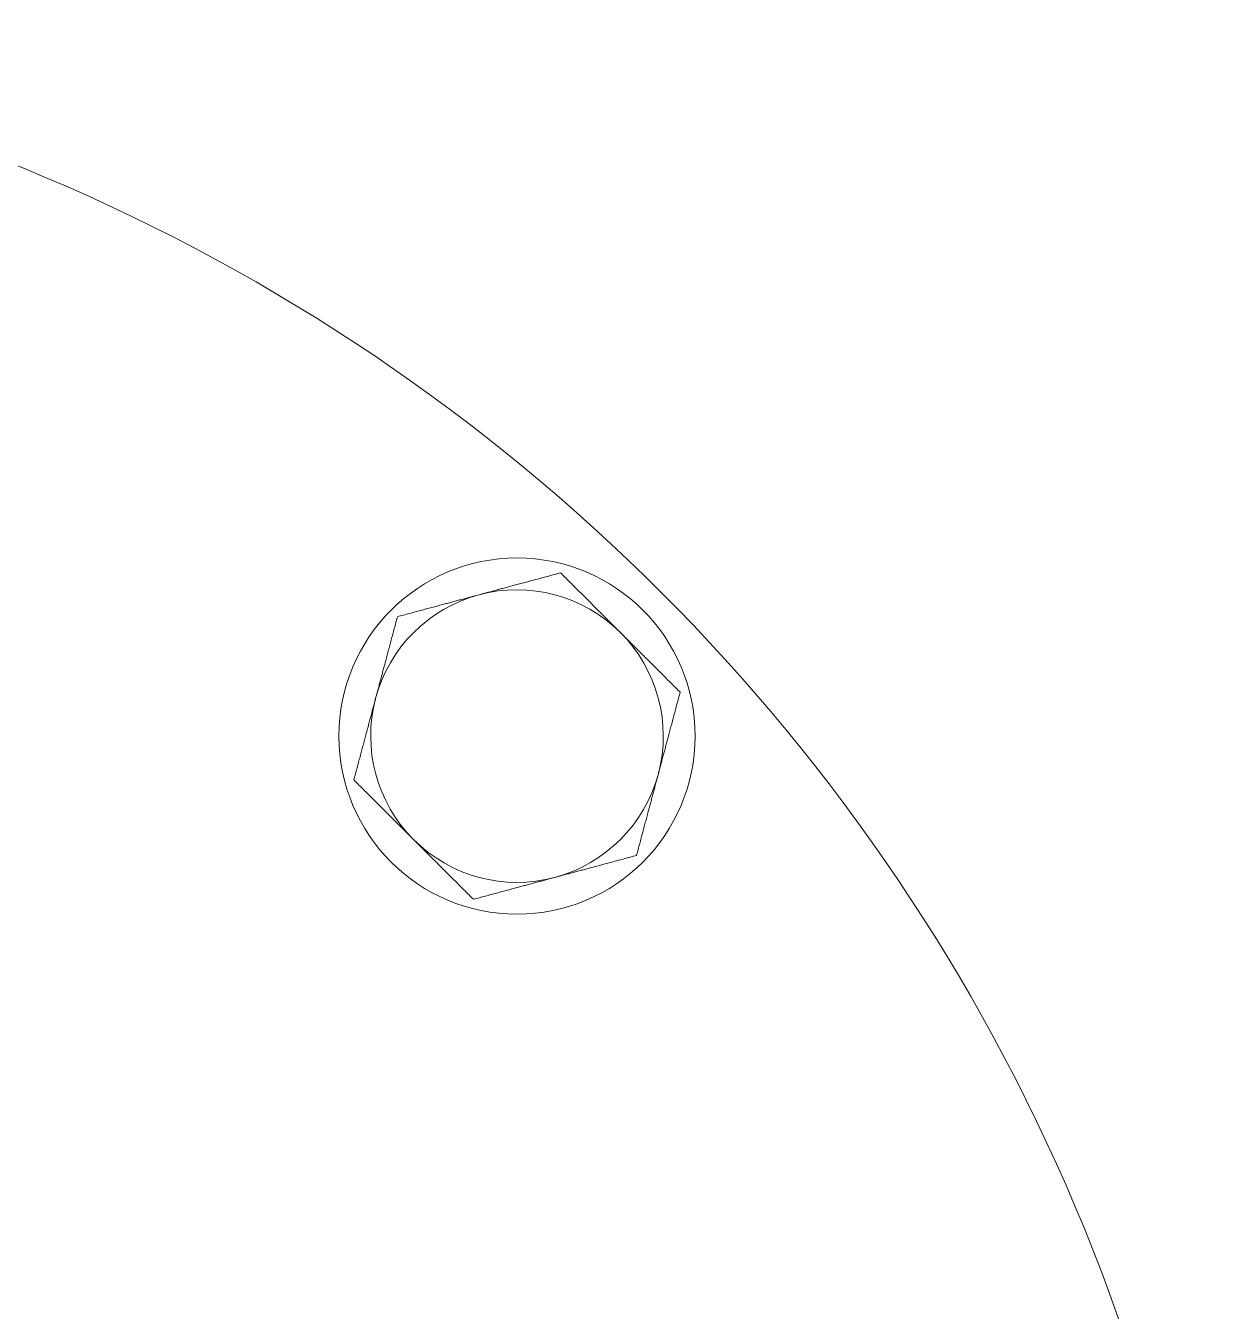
# Model space of a CAD drawing. Header units: inches. Extents: x 19 to 503, y 7 to 322.
# Drawn here: x 253.66 to 259.56, y 112.68 to 118.99 of the extents above; entities that cross this region are included whole.
import ezdxf

# ---------------------------------------------------------------- set-up
doc = ezdxf.new("R2010")
doc.units = ezdxf.units.IN
doc.header["$LTSCALE"] = 15
doc.header["$MEASUREMENT"] = 0
doc.layers.add('Visible (ANSI)', color=7, linetype='Continuous', lineweight=50)

msp = doc.modelspace()

# ---------------------------------------------------------------- linework, layer by layer
at = {"layer": 'Visible (ANSI)', "linetype": 'Continuous', "lineweight": 18}
for centre, radius in [((250.064767, 109.49437), 9.5), ((256.075175, 115.504778), 0.875)]:
    msp.add_circle(centre, radius, dxfattribs=at)
for start, end in [(45.0436974, 105.0436974), (105.0436974, 165.0436974), (345.0436974, 45.0436974), (165.0436974, 225.0436974), (285.0436974, 345.0436974), (225.0436974, 285.0436974)]:
    msp.add_arc((256.075175, 115.504778), 0.71875, start, end, dxfattribs=at)
for points, weights in [([(255.88862, 116.198895), (256.074608, 116.248882), (256.289368, 116.306603)], [1, 1.04314139574, 1.01001874936]), ([(256.289368, 116.306603), (256.446736, 116.149475), (256.58302, 116.013398)], [1.01001874936, 1.04314139574, 1]), ([(255.487871, 116.091187), (255.702631, 116.148907), (255.88862, 116.198895)], [1.01001874936, 1.04314139574, 1]), ([(255.380774, 115.690274), (255.430478, 115.876338), (255.487871, 116.091187)], [1, 1.04314139574, 1.01001874936]), ([(256.58302, 116.013398), (256.719305, 115.877321), (256.876673, 115.720193)], [1, 1.04314139574, 1.01001874936]), ([(256.876673, 115.720193), (256.81928, 115.505345), (256.769576, 115.319281)], [1.01001874936, 1.04314139574, 1]), ([(255.273678, 115.289362), (255.331071, 115.50421), (255.380774, 115.690274)], [1.01001874936, 1.04314139574, 1]), ([(256.769576, 115.319281), (256.719872, 115.133217), (256.662479, 114.918368)], [1, 1.04314139574, 1.01001874936]), ([(255.56733, 114.996157), (255.431045, 115.132234), (255.273678, 115.289362)], [1, 1.04314139574, 1.01001874936]), ([(255.860982, 114.702953), (255.703614, 114.86008), (255.56733, 114.996157)], [1.01001874936, 1.04314139574, 1]), ([(256.662479, 114.918368), (256.447719, 114.860648), (256.261731, 114.81066)], [1.01001874936, 1.04314139574, 1]), ([(256.261731, 114.81066), (256.075743, 114.760673), (255.860982, 114.702953)], [1, 1.04314139574, 1.01001874936])]:
    msp.add_rational_spline(points, weights, degree=2, dxfattribs=at)

doc.saveas('drawing.dxf')
